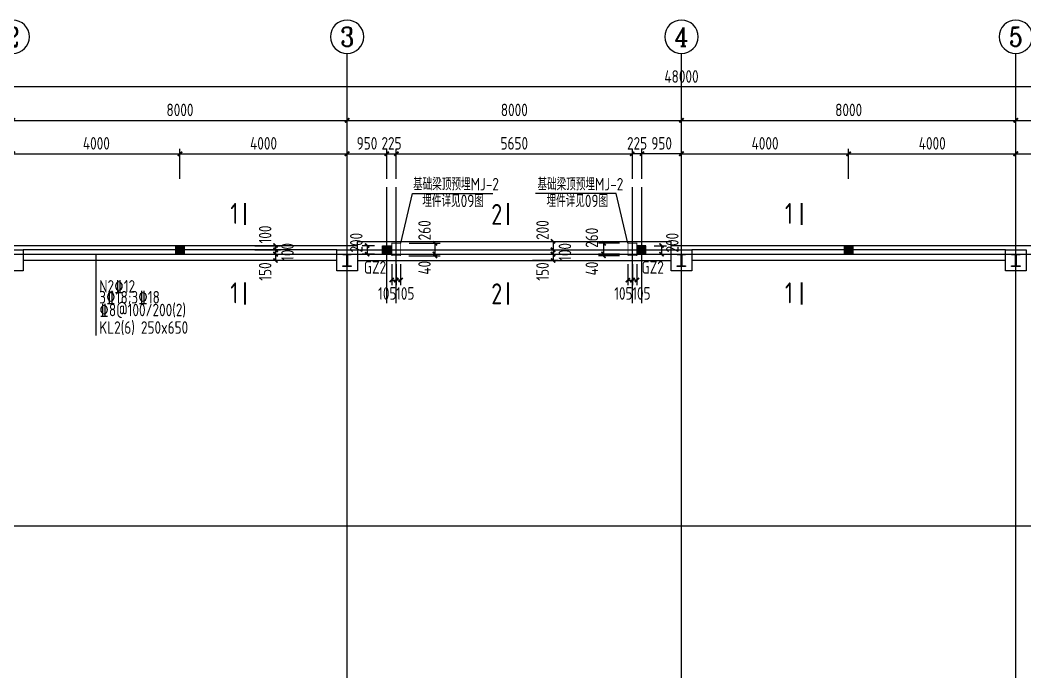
# Model space of a CAD drawing. Header units: millimetres. Extents: x 866561 to 876967, y 40200 to 44891.
# Drawn here: x 869642 to 869882.5, y 40562.6 to 40718.6 of the extents above; entities that cross this region are included whole.
import ezdxf
from ezdxf.enums import TextEntityAlignment as Align

# ---------------------------------------------------------------- set-up
doc = ezdxf.new("R2010")
doc.units = ezdxf.units.MM
doc.header["$LTSCALE"] = 1000
doc.header["$MEASUREMENT"] = 0
doc.linetypes.add('DOTE', pattern=[2.42, 2, -0.2, 0.02, -0.2])
doc.layers.add('1', color=4, linetype='Continuous', lineweight=70)
for name, color, linetype in [('AXIS', 3, 'Continuous'), ('AXIS_TEXT', 7, 'Continuous'), ('DIM', 7, 'Continuous'), ('DOTE', 1, 'DOTE'), ('M_Prof', 2, 'Continuous'), ('PUB_DIM', 3, 'Continuous'), ('WINDOW', 4, 'Continuous'), ('尺寸标注', 7, 'Continuous'), ('层14', 2, 'Continuous'), ('标注', 7, 'Continuous'), ('梁', 4, 'Continuous'), ('梁集中标注', 2, 'Continuous')]:
    doc.layers.add(name, color=color, linetype=linetype)
doc.styles.add('_TCH_AXIS', font='COMPLEX', dxfattribs={"bigfont": 'GBCBIG'})
doc.styles.add('COMPLEX', font='COMPLEX')
doc.styles.add('GBHZ', font='gbenor.shx', dxfattribs={"width": 0.9, "bigfont": 'gbcbig.shx'})
doc.dimstyles.new('Y100', dxfattribs={"dimscale": 0, "dimtxt": 3, "dimasz": 0.01, "dimexe": 1.2, "dimexo": 2, "dimgap": 1, "dimtad": 1, "dimdec": 0, "dimlfac": 100, "dimzin": 0, "dimdsep": 46, "dimtxsty": 'GBHZ', "dimblk": 'DX', "dimcen": 0.09, "dimdle": 1, "dimclrd": 7, "dimclre": 7, "dimclrt": 7, "dimadec": 0, "dimazin": 0, "dimtfac": 1, "dimtdec": 0, "dimtix": 1, "dimtmove": 2, "dimatfit": 3, "dimldrblk": 'DX', "dimfxl": 0, "dimtolj": 1, "dimtzin": 0, "dimarcsym": 0})

# ---------------------------------------------------------------- blocks, each defined once
blk = doc.blocks.new('_AXISO')
blk.add_circle((0, 0), 0.5)
at = {"layer": 'AXIS_TEXT', "style": 'COMPLEX', "width": 1.041667}
blk.add_attdef('A', text='', height=0.56, dxfattribs=at).set_placement((-0.25, -0.28), (0.25, -0.28), align=Align.FIT)
blk = doc.blocks.new('DX')
at = {"color": 0, "linetype": 'ByBlock', "const_width": 40}
blk.add_lwpolyline([(-54, -51), (46, 49)], dxfattribs=at)
blk = doc.blocks.new('*D220')
at = {"layer": 'Defpoints', "color": 0, "transparency": 16777216}
for p in [(869720.29, 40694.64), (869640.29, 40678.64), (869720.29, 40678.64)]:
    blk.add_point(p, dxfattribs=at)
at = {"layer": 'dim', "color": 7, "lineweight": -2, "transparency": 16777216}
for p, q in [((869640.29, 40680.64), (869640.29, 40695.84)), ((869640.3, 40694.64), (869720.28, 40694.64)), ((869720.29, 40680.64), (869720.29, 40695.84))]:
    blk.add_line(p, q, dxfattribs=at)
at = {"layer": 'dim', "color": 7, "lineweight": -2, "transparency": 16777216, "xscale": 0.01, "yscale": 0.01, "zscale": 0.01, "rotation": 180}
blk.add_blockref('DX', (869640.29, 40694.64), dxfattribs=at)
at = {"layer": 'dim', "color": 7, "lineweight": -2, "transparency": 16777216, "xscale": 0.01, "yscale": 0.01, "zscale": 0.01}
blk.add_blockref('DX', (869720.29, 40694.64), dxfattribs=at)
at = {"layer": 'dim', "color": 7, "transparency": 16777216, "insert": (869680.29, 40697.14), "char_height": 3, "attachment_point": 5, "style": 'GBHZ'}
blk.add_mtext('\\A1;8000', dxfattribs=at)
blk = doc.blocks.new('*D221')
at = {"layer": 'Defpoints', "color": 0, "transparency": 16777216}
for p in [(869800.29, 40694.64), (869720.29, 40678.64), (869800.29, 40678.64)]:
    blk.add_point(p, dxfattribs=at)
at = {"layer": 'dim', "color": 7, "lineweight": -2, "transparency": 16777216}
for p, q in [((869720.29, 40680.64), (869720.29, 40695.84)), ((869720.3, 40694.64), (869800.28, 40694.64)), ((869800.29, 40680.64), (869800.29, 40695.84))]:
    blk.add_line(p, q, dxfattribs=at)
at = {"layer": 'dim', "color": 7, "lineweight": -2, "transparency": 16777216, "xscale": 0.01, "yscale": 0.01, "zscale": 0.01, "rotation": 180}
blk.add_blockref('DX', (869720.29, 40694.64), dxfattribs=at)
at = {"layer": 'dim', "color": 7, "lineweight": -2, "transparency": 16777216, "xscale": 0.01, "yscale": 0.01, "zscale": 0.01}
blk.add_blockref('DX', (869800.29, 40694.64), dxfattribs=at)
at = {"layer": 'dim', "color": 7, "transparency": 16777216, "insert": (869760.29, 40697.14), "char_height": 3, "attachment_point": 5, "style": 'GBHZ'}
blk.add_mtext('\\A1;8000', dxfattribs=at)
blk = doc.blocks.new('*D222')
at = {"layer": 'Defpoints', "color": 0, "transparency": 16777216}
for p in [(869880.29, 40694.64), (869800.29, 40678.64), (869880.29, 40678.64)]:
    blk.add_point(p, dxfattribs=at)
at = {"layer": 'dim', "color": 7, "lineweight": -2, "transparency": 16777216}
for p, q in [((869800.29, 40680.64), (869800.29, 40695.84)), ((869800.3, 40694.64), (869880.28, 40694.64)), ((869880.29, 40680.64), (869880.29, 40695.84))]:
    blk.add_line(p, q, dxfattribs=at)
at = {"layer": 'dim', "color": 7, "lineweight": -2, "transparency": 16777216, "xscale": 0.01, "yscale": 0.01, "zscale": 0.01, "rotation": 180}
blk.add_blockref('DX', (869800.29, 40694.64), dxfattribs=at)
at = {"layer": 'dim', "color": 7, "lineweight": -2, "transparency": 16777216, "xscale": 0.01, "yscale": 0.01, "zscale": 0.01}
blk.add_blockref('DX', (869880.29, 40694.64), dxfattribs=at)
at = {"layer": 'dim', "color": 7, "transparency": 16777216, "insert": (869840.29, 40697.14), "char_height": 3, "attachment_point": 5, "style": 'GBHZ'}
blk.add_mtext('\\A1;8000', dxfattribs=at)
blk = doc.blocks.new('*D223')
at = {"layer": 'Defpoints', "color": 0, "transparency": 16777216}
for p in [(869960.29, 40694.64), (869880.29, 40678.64), (869960.29, 40678.64)]:
    blk.add_point(p, dxfattribs=at)
at = {"layer": 'dim', "color": 7, "lineweight": -2, "transparency": 16777216}
for p, q in [((869880.29, 40680.64), (869880.29, 40695.84)), ((869880.3, 40694.64), (869960.28, 40694.64)), ((869960.29, 40680.64), (869960.29, 40695.84))]:
    blk.add_line(p, q, dxfattribs=at)
at = {"layer": 'dim', "color": 7, "lineweight": -2, "transparency": 16777216, "xscale": 0.01, "yscale": 0.01, "zscale": 0.01, "rotation": 180}
blk.add_blockref('DX', (869880.29, 40694.64), dxfattribs=at)
at = {"layer": 'dim', "color": 7, "lineweight": -2, "transparency": 16777216, "xscale": 0.01, "yscale": 0.01, "zscale": 0.01}
blk.add_blockref('DX', (869960.29, 40694.64), dxfattribs=at)
at = {"layer": 'dim', "color": 7, "transparency": 16777216, "insert": (869920.29, 40697.14), "char_height": 3, "attachment_point": 5, "style": 'GBHZ'}
blk.add_mtext('\\A1;8000', dxfattribs=at)
blk = doc.blocks.new('*D225')
at = {"layer": 'Defpoints', "color": 0, "transparency": 16777216}
for p in [(869560.29, 40702.64), (869560.29, 40678.64), (870040.29, 40678.64)]:
    blk.add_point(p, dxfattribs=at)
at = {"layer": 'dim', "color": 7, "lineweight": -2, "transparency": 16777216}
for p, q in [((869560.29, 40680.64), (869560.29, 40703.84)), ((870040.29, 40680.64), (870040.29, 40703.84)), ((870040.28, 40702.64), (869560.3, 40702.64))]:
    blk.add_line(p, q, dxfattribs=at)
at = {"layer": 'dim', "color": 7, "lineweight": -2, "transparency": 16777216, "xscale": 0.01, "yscale": 0.01, "zscale": 0.01, "rotation": 180}
blk.add_blockref('DX', (869560.29, 40702.64), dxfattribs=at)
at = {"layer": 'dim', "color": 7, "lineweight": -2, "transparency": 16777216, "xscale": 0.01, "yscale": 0.01, "zscale": 0.01}
blk.add_blockref('DX', (870040.29, 40702.64), dxfattribs=at)
at = {"layer": 'dim', "color": 7, "transparency": 16777216, "insert": (869800.29, 40705.14), "char_height": 3, "attachment_point": 5, "style": 'GBHZ'}
blk.add_mtext('\\A1;48000', dxfattribs=at)
blk = doc.blocks.new('*D1101')
at = {"layer": 'Defpoints', "color": 0}
for p in [(869680.29, 40686.64), (869640.29, 40678.64), (869680.29, 40678.64)]:
    blk.add_point(p, dxfattribs=at)
at = {"layer": 'dim', "color": 7, "lineweight": -2}
for p, q in [((869640.29, 40680.64), (869640.29, 40687.84)), ((869680.29, 40680.64), (869680.29, 40687.84)), ((869640.3, 40686.64), (869680.28, 40686.64))]:
    blk.add_line(p, q, dxfattribs=at)
at = {"layer": 'dim', "color": 7, "lineweight": -2, "xscale": 0.01, "yscale": 0.01, "zscale": 0.01, "rotation": 180}
blk.add_blockref('DX', (869640.29, 40686.64), dxfattribs=at)
at = {"layer": 'dim', "color": 7, "lineweight": -2, "xscale": 0.01, "yscale": 0.01, "zscale": 0.01}
blk.add_blockref('DX', (869680.29, 40686.64), dxfattribs=at)
at = {"layer": 'dim', "color": 7, "insert": (869660.29, 40689.14), "char_height": 3, "attachment_point": 5, "style": 'GBHZ'}
blk.add_mtext('\\A1;4000', dxfattribs=at)
blk = doc.blocks.new('*D1102')
at = {"layer": 'Defpoints', "color": 0}
for p in [(869720.29, 40686.64), (869680.29, 40678.64), (869720.29, 40678.64)]:
    blk.add_point(p, dxfattribs=at)
at = {"layer": 'dim', "color": 7, "lineweight": -2}
for p, q in [((869680.29, 40680.64), (869680.29, 40687.84)), ((869720.29, 40680.64), (869720.29, 40687.84)), ((869680.3, 40686.64), (869720.28, 40686.64))]:
    blk.add_line(p, q, dxfattribs=at)
at = {"layer": 'dim', "color": 7, "lineweight": -2, "xscale": 0.01, "yscale": 0.01, "zscale": 0.01, "rotation": 180}
blk.add_blockref('DX', (869680.29, 40686.64), dxfattribs=at)
at = {"layer": 'dim', "color": 7, "lineweight": -2, "xscale": 0.01, "yscale": 0.01, "zscale": 0.01}
blk.add_blockref('DX', (869720.29, 40686.64), dxfattribs=at)
at = {"layer": 'dim', "color": 7, "insert": (869700.29, 40689.14), "char_height": 3, "attachment_point": 5, "style": 'GBHZ'}
blk.add_mtext('\\A1;4000', dxfattribs=at)
blk = doc.blocks.new('*D1103')
at = {"layer": 'Defpoints', "color": 0}
for p in [(869840.29, 40686.64), (869800.29, 40678.64), (869840.29, 40678.64)]:
    blk.add_point(p, dxfattribs=at)
at = {"layer": 'dim', "color": 7, "lineweight": -2}
for p, q in [((869800.29, 40680.64), (869800.29, 40687.84)), ((869840.29, 40680.64), (869840.29, 40687.84)), ((869800.3, 40686.64), (869840.28, 40686.64))]:
    blk.add_line(p, q, dxfattribs=at)
at = {"layer": 'dim', "color": 7, "lineweight": -2, "xscale": 0.01, "yscale": 0.01, "zscale": 0.01, "rotation": 180}
blk.add_blockref('DX', (869800.29, 40686.64), dxfattribs=at)
at = {"layer": 'dim', "color": 7, "lineweight": -2, "xscale": 0.01, "yscale": 0.01, "zscale": 0.01}
blk.add_blockref('DX', (869840.29, 40686.64), dxfattribs=at)
at = {"layer": 'dim', "color": 7, "insert": (869820.29, 40689.14), "char_height": 3, "attachment_point": 5, "style": 'GBHZ'}
blk.add_mtext('\\A1;4000', dxfattribs=at)
blk = doc.blocks.new('*D1104')
at = {"layer": 'Defpoints', "color": 0}
for p in [(869880.29, 40686.64), (869840.29, 40678.64), (869880.29, 40678.64)]:
    blk.add_point(p, dxfattribs=at)
at = {"layer": 'dim', "color": 7, "lineweight": -2}
for p, q in [((869840.29, 40680.64), (869840.29, 40687.84)), ((869880.29, 40680.64), (869880.29, 40687.84)), ((869840.3, 40686.64), (869880.28, 40686.64))]:
    blk.add_line(p, q, dxfattribs=at)
at = {"layer": 'dim', "color": 7, "lineweight": -2, "xscale": 0.01, "yscale": 0.01, "zscale": 0.01, "rotation": 180}
blk.add_blockref('DX', (869840.29, 40686.64), dxfattribs=at)
at = {"layer": 'dim', "color": 7, "lineweight": -2, "xscale": 0.01, "yscale": 0.01, "zscale": 0.01}
blk.add_blockref('DX', (869880.29, 40686.64), dxfattribs=at)
at = {"layer": 'dim', "color": 7, "insert": (869860.29, 40689.14), "char_height": 3, "attachment_point": 5, "style": 'GBHZ'}
blk.add_mtext('\\A1;4000', dxfattribs=at)
blk = doc.blocks.new('*D1105')
at = {"layer": 'Defpoints', "color": 0}
for p in [(869920.29, 40686.64), (869880.29, 40678.64), (869920.29, 40678.64)]:
    blk.add_point(p, dxfattribs=at)
at = {"layer": 'dim', "color": 7, "lineweight": -2}
for p, q in [((869880.29, 40680.64), (869880.29, 40687.84)), ((869920.29, 40680.64), (869920.29, 40687.84)), ((869880.3, 40686.64), (869920.28, 40686.64))]:
    blk.add_line(p, q, dxfattribs=at)
at = {"layer": 'dim', "color": 7, "lineweight": -2, "xscale": 0.01, "yscale": 0.01, "zscale": 0.01, "rotation": 180}
blk.add_blockref('DX', (869880.29, 40686.64), dxfattribs=at)
at = {"layer": 'dim', "color": 7, "lineweight": -2, "xscale": 0.01, "yscale": 0.01, "zscale": 0.01}
blk.add_blockref('DX', (869920.29, 40686.64), dxfattribs=at)
at = {"layer": 'dim', "color": 7, "insert": (869900.29, 40689.14), "char_height": 3, "attachment_point": 5, "style": 'GBHZ'}
blk.add_mtext('\\A1;4000', dxfattribs=at)
blk = doc.blocks.new('*D1149')
at = {"layer": 'Defpoints', "color": 0}
for p in [(869730.99, 40662.24), (869732.04, 40662.24), (869732.04, 40656.42)]:
    blk.add_point(p, dxfattribs=at)
at = {"layer": '标注', "color": 7, "lineweight": -2}
for p, q in [((869730.99, 40660.24), (869730.99, 40655.22)), ((869732.04, 40660.24), (869732.04, 40655.22)), ((869730.98, 40656.42), (869730.97, 40656.42)), ((869730.99, 40656.42), (869732.04, 40656.42)), ((869732.05, 40656.42), (869732.06, 40656.42))]:
    blk.add_line(p, q, dxfattribs=at)
at = {"layer": '标注', "color": 7, "lineweight": -2, "xscale": 0.01, "yscale": 0.01, "zscale": 0.01}
blk.add_blockref('DX', (869730.99, 40656.42), dxfattribs=at)
at = {"layer": '标注', "color": 7, "lineweight": -2, "xscale": 0.01, "yscale": 0.01, "zscale": 0.01, "rotation": 180}
blk.add_blockref('DX', (869732.04, 40656.42), dxfattribs=at)
at = {"layer": '标注', "color": 7, "insert": (869729.89, 40653.22), "char_height": 3, "attachment_point": 5, "style": 'GBHZ'}
blk.add_mtext('\\A1;105', dxfattribs=at)
blk = doc.blocks.new('*D1150')
at = {"layer": 'Defpoints', "color": 0}
for p in [(869732.04, 40662.24), (869733.09, 40662.24), (869732.04, 40656.42)]:
    blk.add_point(p, dxfattribs=at)
at = {"layer": '标注', "color": 7, "lineweight": -2}
for p, q in [((869732.04, 40660.24), (869732.04, 40655.22)), ((869733.09, 40660.24), (869733.09, 40655.22)), ((869732.03, 40656.42), (869732.02, 40656.42)), ((869733.09, 40656.42), (869732.04, 40656.42)), ((869733.1, 40656.42), (869733.11, 40656.42))]:
    blk.add_line(p, q, dxfattribs=at)
at = {"layer": '标注', "color": 7, "lineweight": -2, "xscale": 0.01, "yscale": 0.01, "zscale": 0.01}
blk.add_blockref('DX', (869732.04, 40656.42), dxfattribs=at)
at = {"layer": '标注', "color": 7, "lineweight": -2, "xscale": 0.01, "yscale": 0.01, "zscale": 0.01, "rotation": 180}
blk.add_blockref('DX', (869733.09, 40656.42), dxfattribs=at)
at = {"layer": '标注', "color": 7, "insert": (869734.19, 40653.22), "char_height": 3, "attachment_point": 5, "style": 'GBHZ'}
blk.add_mtext('\\A1;105', dxfattribs=at)
blk = doc.blocks.new('*D1151')
at = {"layer": 'Defpoints', "color": 0}
for p in [(869733.13, 40665.24), (869733.13, 40662.64), (869741.31, 40662.64)]:
    blk.add_point(p, dxfattribs=at)
at = {"layer": '标注', "color": 7, "lineweight": -2}
for p, q in [((869735.13, 40665.24), (869742.51, 40665.24)), ((869741.31, 40665.23), (869741.31, 40662.65)), ((869735.13, 40662.64), (869742.51, 40662.64))]:
    blk.add_line(p, q, dxfattribs=at)
at = {"layer": '标注', "color": 7, "lineweight": -2, "xscale": 0.01, "yscale": 0.01, "zscale": 0.01}
for p, rotation in [((869741.31, 40665.24), 90), ((869741.31, 40662.64), 270)]:
    blk.add_blockref('DX', p, dxfattribs=dict(at, rotation=rotation))
at = {"layer": '标注', "color": 7, "insert": (869738.81, 40668.33), "char_height": 3, "attachment_point": 5, "rotation": 90, "style": 'GBHZ'}
blk.add_mtext('\\A1;260', dxfattribs=at)
blk = doc.blocks.new('*D1152')
at = {"layer": 'Defpoints', "color": 0}
for p in [(869733.09, 40662.24), (869733.13, 40662.64), (869741.31, 40662.24)]:
    blk.add_point(p, dxfattribs=at)
at = {"layer": '标注', "color": 7, "lineweight": -2}
for p, q in [((869735.09, 40662.24), (869742.51, 40662.24)), ((869735.13, 40662.64), (869742.51, 40662.64)), ((869741.31, 40662.65), (869741.31, 40662.66)), ((869741.31, 40662.64), (869741.31, 40662.24)), ((869741.31, 40662.23), (869741.31, 40662.22))]:
    blk.add_line(p, q, dxfattribs=at)
at = {"layer": '标注', "color": 7, "lineweight": -2, "xscale": 0.01, "yscale": 0.01, "zscale": 0.01}
for p, rotation in [((869741.31, 40662.64), 270), ((869741.31, 40662.24), 90)]:
    blk.add_blockref('DX', p, dxfattribs=dict(at, rotation=rotation))
at = {"layer": '标注', "color": 7, "insert": (869738.81, 40659.37), "char_height": 3, "attachment_point": 5, "rotation": 90, "style": 'GBHZ'}
blk.add_mtext('\\A1;40', dxfattribs=at)
blk = doc.blocks.new('*D1153')
at = {"layer": 'Defpoints', "color": 0}
for p in [(869728.81, 40664.64), (869725.06, 40662.64), (869728.81, 40662.64)]:
    blk.add_point(p, dxfattribs=at)
at = {"layer": '标注', "color": 7, "lineweight": -2}
for p, q in [((869726.81, 40664.64), (869723.86, 40664.64)), ((869725.06, 40664.65), (869725.06, 40664.66)), ((869725.06, 40664.64), (869725.06, 40662.64)), ((869726.81, 40662.64), (869723.86, 40662.64)), ((869725.06, 40662.63), (869725.06, 40662.62))]:
    blk.add_line(p, q, dxfattribs=at)
at = {"layer": '标注', "color": 7, "lineweight": -2, "xscale": 0.01, "yscale": 0.01, "zscale": 0.01}
for p, rotation in [((869725.06, 40664.64), 270), ((869725.06, 40662.64), 90)]:
    blk.add_blockref('DX', p, dxfattribs=dict(at, rotation=rotation))
at = {"layer": '标注', "color": 7, "insert": (869722.48, 40665.36), "char_height": 3, "attachment_point": 5, "rotation": 90, "style": 'GBHZ'}
blk.add_mtext('\\A1;200', dxfattribs=at)
blk = doc.blocks.new('*D1133')
at = {"layer": 'Defpoints', "color": 0}
for p in [(869729.79, 40686.64), (869720.29, 40678.64), (869729.79, 40678.64)]:
    blk.add_point(p, dxfattribs=at)
at = {"layer": 'dim', "color": 7, "lineweight": -2}
for p, q in [((869720.29, 40680.64), (869720.29, 40687.84)), ((869729.79, 40680.64), (869729.79, 40687.84)), ((869720.3, 40686.64), (869729.78, 40686.64))]:
    blk.add_line(p, q, dxfattribs=at)
at = {"layer": 'dim', "color": 7, "lineweight": -2, "xscale": 0.01, "yscale": 0.01, "zscale": 0.01, "rotation": 180}
blk.add_blockref('DX', (869720.29, 40686.64), dxfattribs=at)
at = {"layer": 'dim', "color": 7, "lineweight": -2, "xscale": 0.01, "yscale": 0.01, "zscale": 0.01}
blk.add_blockref('DX', (869729.79, 40686.64), dxfattribs=at)
at = {"layer": 'dim', "color": 7, "insert": (869725.04, 40689.14), "char_height": 3, "attachment_point": 5, "style": 'GBHZ'}
blk.add_mtext('\\A1;950', dxfattribs=at)
blk = doc.blocks.new('*D1134')
at = {"layer": 'Defpoints', "color": 0}
for p in [(869732.04, 40686.64), (869729.79, 40678.64), (869732.04, 40678.64)]:
    blk.add_point(p, dxfattribs=at)
at = {"layer": 'dim', "color": 7, "lineweight": -2}
for p, q in [((869729.79, 40680.64), (869729.79, 40687.84)), ((869732.04, 40680.64), (869732.04, 40687.84)), ((869729.78, 40686.64), (869729.77, 40686.64)), ((869729.79, 40686.64), (869732.04, 40686.64)), ((869732.05, 40686.64), (869732.06, 40686.64))]:
    blk.add_line(p, q, dxfattribs=at)
at = {"layer": 'dim', "color": 7, "lineweight": -2, "xscale": 0.01, "yscale": 0.01, "zscale": 0.01}
blk.add_blockref('DX', (869729.79, 40686.64), dxfattribs=at)
at = {"layer": 'dim', "color": 7, "lineweight": -2, "xscale": 0.01, "yscale": 0.01, "zscale": 0.01, "rotation": 180}
blk.add_blockref('DX', (869732.04, 40686.64), dxfattribs=at)
at = {"layer": 'dim', "color": 7, "insert": (869730.91, 40689.14), "char_height": 3, "attachment_point": 5, "style": 'GBHZ'}
blk.add_mtext('\\A1;225', dxfattribs=at)
blk = doc.blocks.new('*D1135')
at = {"layer": 'Defpoints', "color": 0}
for p in [(869788.54, 40662.24), (869789.59, 40662.24), (869788.54, 40656.42)]:
    blk.add_point(p, dxfattribs=at)
at = {"layer": '标注', "color": 7, "lineweight": -2}
for p, q in [((869788.54, 40660.24), (869788.54, 40655.22)), ((869789.59, 40660.24), (869789.59, 40655.22)), ((869788.53, 40656.42), (869788.52, 40656.42)), ((869789.59, 40656.42), (869788.54, 40656.42)), ((869789.6, 40656.42), (869789.61, 40656.42))]:
    blk.add_line(p, q, dxfattribs=at)
at = {"layer": '标注', "color": 7, "lineweight": -2, "xscale": 0.01, "yscale": 0.01, "zscale": 0.01}
blk.add_blockref('DX', (869788.54, 40656.42), dxfattribs=at)
at = {"layer": '标注', "color": 7, "lineweight": -2, "xscale": 0.01, "yscale": 0.01, "zscale": 0.01, "rotation": 180}
blk.add_blockref('DX', (869789.59, 40656.42), dxfattribs=at)
at = {"layer": '标注', "color": 7, "insert": (869790.69, 40653.22), "char_height": 3, "attachment_point": 5, "style": 'GBHZ'}
blk.add_mtext('\\A1;105', dxfattribs=at)
blk = doc.blocks.new('*D1136')
at = {"layer": 'Defpoints', "color": 0}
for p in [(869787.49, 40662.24), (869788.54, 40662.24), (869788.54, 40656.42)]:
    blk.add_point(p, dxfattribs=at)
at = {"layer": '标注', "color": 7, "lineweight": -2}
for p, q in [((869787.49, 40660.24), (869787.49, 40655.22)), ((869788.54, 40660.24), (869788.54, 40655.22)), ((869787.48, 40656.42), (869787.47, 40656.42)), ((869787.49, 40656.42), (869788.54, 40656.42)), ((869788.55, 40656.42), (869788.56, 40656.42))]:
    blk.add_line(p, q, dxfattribs=at)
at = {"layer": '标注', "color": 7, "lineweight": -2, "xscale": 0.01, "yscale": 0.01, "zscale": 0.01}
blk.add_blockref('DX', (869787.49, 40656.42), dxfattribs=at)
at = {"layer": '标注', "color": 7, "lineweight": -2, "xscale": 0.01, "yscale": 0.01, "zscale": 0.01, "rotation": 180}
blk.add_blockref('DX', (869788.54, 40656.42), dxfattribs=at)
at = {"layer": '标注', "color": 7, "insert": (869786.38, 40653.22), "char_height": 3, "attachment_point": 5, "style": 'GBHZ'}
blk.add_mtext('\\A1;105', dxfattribs=at)
blk = doc.blocks.new('*D1137')
at = {"layer": 'Defpoints', "color": 0}
for p in [(869791.77, 40664.64), (869791.77, 40662.64), (869795.52, 40662.64)]:
    blk.add_point(p, dxfattribs=at)
at = {"layer": '标注', "color": 7, "lineweight": -2}
for p, q in [((869793.77, 40664.64), (869796.72, 40664.64)), ((869795.52, 40664.65), (869795.52, 40664.66)), ((869795.52, 40664.64), (869795.52, 40662.64)), ((869793.77, 40662.64), (869796.72, 40662.64)), ((869795.52, 40662.63), (869795.52, 40662.62))]:
    blk.add_line(p, q, dxfattribs=at)
at = {"layer": '标注', "color": 7, "lineweight": -2, "xscale": 0.01, "yscale": 0.01, "zscale": 0.01}
for p, rotation in [((869795.52, 40664.64), 270), ((869795.52, 40662.64), 90)]:
    blk.add_blockref('DX', p, dxfattribs=dict(at, rotation=rotation))
at = {"layer": '标注', "color": 7, "insert": (869798.09, 40665.36), "char_height": 3, "attachment_point": 5, "rotation": 90, "style": 'GBHZ'}
blk.add_mtext('\\A1;200', dxfattribs=at)
blk = doc.blocks.new('*D1138')
at = {"layer": 'Defpoints', "color": 0}
for p in [(869790.79, 40686.64), (869790.79, 40678.64), (869800.29, 40678.64)]:
    blk.add_point(p, dxfattribs=at)
at = {"layer": 'dim', "color": 7, "lineweight": -2}
for p, q in [((869790.79, 40680.64), (869790.79, 40687.84)), ((869800.29, 40680.64), (869800.29, 40687.84)), ((869800.28, 40686.64), (869790.8, 40686.64))]:
    blk.add_line(p, q, dxfattribs=at)
at = {"layer": 'dim', "color": 7, "lineweight": -2, "xscale": 0.01, "yscale": 0.01, "zscale": 0.01, "rotation": 180}
blk.add_blockref('DX', (869790.79, 40686.64), dxfattribs=at)
at = {"layer": 'dim', "color": 7, "lineweight": -2, "xscale": 0.01, "yscale": 0.01, "zscale": 0.01}
blk.add_blockref('DX', (869800.29, 40686.64), dxfattribs=at)
at = {"layer": 'dim', "color": 7, "insert": (869795.54, 40689.14), "char_height": 3, "attachment_point": 5, "style": 'GBHZ'}
blk.add_mtext('\\A1;950', dxfattribs=at)
blk = doc.blocks.new('*D1139')
at = {"layer": 'Defpoints', "color": 0}
for p in [(869788.54, 40686.64), (869788.54, 40678.64), (869790.79, 40678.64)]:
    blk.add_point(p, dxfattribs=at)
at = {"layer": 'dim', "color": 7, "lineweight": -2}
for p, q in [((869788.54, 40680.64), (869788.54, 40687.84)), ((869790.79, 40680.64), (869790.79, 40687.84)), ((869788.53, 40686.64), (869788.52, 40686.64)), ((869790.79, 40686.64), (869788.54, 40686.64)), ((869790.8, 40686.64), (869790.81, 40686.64))]:
    blk.add_line(p, q, dxfattribs=at)
at = {"layer": 'dim', "color": 7, "lineweight": -2, "xscale": 0.01, "yscale": 0.01, "zscale": 0.01}
blk.add_blockref('DX', (869788.54, 40686.64), dxfattribs=at)
at = {"layer": 'dim', "color": 7, "lineweight": -2, "xscale": 0.01, "yscale": 0.01, "zscale": 0.01, "rotation": 180}
blk.add_blockref('DX', (869790.79, 40686.64), dxfattribs=at)
at = {"layer": 'dim', "color": 7, "insert": (869789.66, 40689.14), "char_height": 3, "attachment_point": 5, "style": 'GBHZ'}
blk.add_mtext('\\A1;225', dxfattribs=at)
blk = doc.blocks.new('*D1140')
at = {"layer": 'Defpoints', "color": 0}
for p in [(869787.47, 40665.24), (869781.64, 40662.64), (869787.49, 40662.64)]:
    blk.add_point(p, dxfattribs=at)
at = {"layer": 'dim', "color": 7, "lineweight": -2}
for p, q in [((869785.47, 40665.24), (869780.44, 40665.24)), ((869781.64, 40665.23), (869781.64, 40662.65)), ((869785.49, 40662.64), (869780.44, 40662.64))]:
    blk.add_line(p, q, dxfattribs=at)
at = {"layer": 'dim', "color": 7, "lineweight": -2, "xscale": 0.01, "yscale": 0.01, "zscale": 0.01}
for p, rotation in [((869781.64, 40665.24), 90), ((869781.64, 40662.64), 270)]:
    blk.add_blockref('DX', p, dxfattribs=dict(at, rotation=rotation))
at = {"layer": 'dim', "color": 7, "insert": (869778.84, 40666.54), "char_height": 3, "attachment_point": 5, "rotation": 90, "style": 'GBHZ'}
blk.add_mtext('\\A1;260', dxfattribs=at)
blk = doc.blocks.new('*D1141')
at = {"layer": 'Defpoints', "color": 0}
for p in [(869781.64, 40662.24), (869787.49, 40662.64), (869787.49, 40662.24)]:
    blk.add_point(p, dxfattribs=at)
at = {"layer": 'dim', "color": 7, "lineweight": -2}
for p, q in [((869785.49, 40662.64), (869780.44, 40662.64)), ((869785.49, 40662.24), (869780.44, 40662.24)), ((869781.64, 40662.65), (869781.64, 40662.66)), ((869781.64, 40662.64), (869781.64, 40662.24)), ((869781.64, 40662.23), (869781.64, 40662.22))]:
    blk.add_line(p, q, dxfattribs=at)
at = {"layer": 'dim', "color": 7, "lineweight": -2, "xscale": 0.01, "yscale": 0.01, "zscale": 0.01}
for p, rotation in [((869781.64, 40662.64), 270), ((869781.64, 40662.24), 90)]:
    blk.add_blockref('DX', p, dxfattribs=dict(at, rotation=rotation))
at = {"layer": 'dim', "color": 7, "insert": (869778.84, 40659.18), "char_height": 3, "attachment_point": 5, "rotation": 90, "style": 'GBHZ'}
blk.add_mtext('\\A1;40', dxfattribs=at)
blk = doc.blocks.new('*D1142')
at = {"layer": 'Defpoints', "color": 0}
for p in [(869788.54, 40686.64), (869732.04, 40678.64), (869788.54, 40678.64)]:
    blk.add_point(p, dxfattribs=at)
at = {"layer": 'dim', "color": 7, "lineweight": -2}
for p, q in [((869732.04, 40680.64), (869732.04, 40687.84)), ((869788.54, 40680.64), (869788.54, 40687.84)), ((869732.05, 40686.64), (869788.53, 40686.64))]:
    blk.add_line(p, q, dxfattribs=at)
at = {"layer": 'dim', "color": 7, "lineweight": -2, "xscale": 0.01, "yscale": 0.01, "zscale": 0.01, "rotation": 180}
blk.add_blockref('DX', (869732.04, 40686.64), dxfattribs=at)
at = {"layer": 'dim', "color": 7, "lineweight": -2, "xscale": 0.01, "yscale": 0.01, "zscale": 0.01}
blk.add_blockref('DX', (869788.54, 40686.64), dxfattribs=at)
at = {"layer": 'dim', "color": 7, "insert": (869760.29, 40689.14), "char_height": 3, "attachment_point": 5, "style": 'GBHZ'}
blk.add_mtext('\\A1;5650', dxfattribs=at)
blk = doc.blocks.new('*D1143')
at = {"layer": 'Defpoints', "color": 0}
for p in [(869762.61, 40665.64), (869762.61, 40663.64), (869769.55, 40663.64)]:
    blk.add_point(p, dxfattribs=at)
at = {"layer": 'dim', "color": 7, "lineweight": -2}
for p, q in [((869764.61, 40665.64), (869770.75, 40665.64)), ((869769.55, 40665.65), (869769.55, 40665.66)), ((869769.55, 40665.64), (869769.55, 40663.64)), ((869764.61, 40663.64), (869770.75, 40663.64)), ((869769.55, 40663.63), (869769.55, 40663.62))]:
    blk.add_line(p, q, dxfattribs=at)
at = {"layer": 'dim', "color": 7, "lineweight": -2, "xscale": 0.01, "yscale": 0.01, "zscale": 0.01}
for p, rotation in [((869769.55, 40665.64), 270), ((869769.55, 40663.64), 90)]:
    blk.add_blockref('DX', p, dxfattribs=dict(at, rotation=rotation))
at = {"layer": 'dim', "color": 7, "insert": (869767.05, 40668.39), "char_height": 3, "attachment_point": 5, "rotation": 90, "style": 'GBHZ'}
blk.add_mtext('\\A1;200', dxfattribs=at)
blk = doc.blocks.new('*D1144')
at = {"layer": 'Defpoints', "color": 0}
for p in [(869762.61, 40663.64), (869762.61, 40662.64), (869769.55, 40662.64)]:
    blk.add_point(p, dxfattribs=at)
at = {"layer": 'dim', "color": 7, "lineweight": -2}
for p, q in [((869764.61, 40663.64), (869770.75, 40663.64)), ((869769.55, 40663.65), (869769.55, 40663.66)), ((869769.55, 40663.64), (869769.55, 40662.64)), ((869764.61, 40662.64), (869770.75, 40662.64)), ((869769.55, 40662.63), (869769.55, 40662.62))]:
    blk.add_line(p, q, dxfattribs=at)
at = {"layer": 'dim', "color": 7, "lineweight": -2, "xscale": 0.01, "yscale": 0.01, "zscale": 0.01}
for p, rotation in [((869769.55, 40663.64), 270), ((869769.55, 40662.64), 90)]:
    blk.add_blockref('DX', p, dxfattribs=dict(at, rotation=rotation))
at = {"layer": 'dim', "color": 7, "insert": (869772.4, 40663.14), "char_height": 3, "attachment_point": 5, "rotation": 90, "style": 'GBHZ'}
blk.add_mtext('\\A1;100', dxfattribs=at)
blk = doc.blocks.new('*D1145')
at = {"layer": 'Defpoints', "color": 0}
for p in [(869762.61, 40662.64), (869762.61, 40661.14), (869769.55, 40661.14)]:
    blk.add_point(p, dxfattribs=at)
at = {"layer": 'dim', "color": 7, "lineweight": -2}
for p, q in [((869764.61, 40662.64), (869770.75, 40662.64)), ((869764.61, 40661.14), (869770.75, 40661.14)), ((869769.55, 40662.65), (869769.55, 40662.66)), ((869769.55, 40662.64), (869769.55, 40661.14)), ((869769.55, 40661.13), (869769.55, 40661.12))]:
    blk.add_line(p, q, dxfattribs=at)
at = {"layer": 'dim', "color": 7, "lineweight": -2, "xscale": 0.01, "yscale": 0.01, "zscale": 0.01}
for p, rotation in [((869769.55, 40662.64), 270), ((869769.55, 40661.14), 90)]:
    blk.add_blockref('DX', p, dxfattribs=dict(at, rotation=rotation))
at = {"layer": 'dim', "color": 7, "insert": (869767.05, 40658.46), "char_height": 3, "attachment_point": 5, "rotation": 90, "style": 'GBHZ'}
blk.add_mtext('\\A1;150', dxfattribs=at)
blk = doc.blocks.new('*D1146')
at = {"layer": 'Defpoints', "color": 0}
for p in [(869696.22, 40664.64), (869696.22, 40663.64), (869703.17, 40663.64)]:
    blk.add_point(p, dxfattribs=at)
at = {"layer": 'dim', "color": 7, "lineweight": -2}
for p, q in [((869698.22, 40664.64), (869704.37, 40664.64)), ((869698.22, 40663.64), (869704.37, 40663.64)), ((869703.17, 40664.65), (869703.17, 40664.66)), ((869703.17, 40664.64), (869703.17, 40663.64)), ((869703.17, 40663.63), (869703.17, 40663.62))]:
    blk.add_line(p, q, dxfattribs=at)
at = {"layer": 'dim', "color": 7, "lineweight": -2, "xscale": 0.01, "yscale": 0.01, "zscale": 0.01}
for p, rotation in [((869703.17, 40664.64), 270), ((869703.17, 40663.64), 90)]:
    blk.add_blockref('DX', p, dxfattribs=dict(at, rotation=rotation))
at = {"layer": 'dim', "color": 7, "insert": (869700.67, 40667.32), "char_height": 3, "attachment_point": 5, "rotation": 90, "style": 'GBHZ'}
blk.add_mtext('\\A1;100', dxfattribs=at)
blk = doc.blocks.new('*D1147')
at = {"layer": 'Defpoints', "color": 0}
for p in [(869696.22, 40663.64), (869696.22, 40662.64), (869703.17, 40662.64)]:
    blk.add_point(p, dxfattribs=at)
at = {"layer": 'dim', "color": 7, "lineweight": -2}
for p, q in [((869698.22, 40663.64), (869704.37, 40663.64)), ((869703.17, 40663.65), (869703.17, 40663.66)), ((869703.17, 40663.64), (869703.17, 40662.64)), ((869698.22, 40662.64), (869704.37, 40662.64)), ((869703.17, 40662.63), (869703.17, 40662.62))]:
    blk.add_line(p, q, dxfattribs=at)
at = {"layer": 'dim', "color": 7, "lineweight": -2, "xscale": 0.01, "yscale": 0.01, "zscale": 0.01}
for p, rotation in [((869703.17, 40663.64), 270), ((869703.17, 40662.64), 90)]:
    blk.add_blockref('DX', p, dxfattribs=dict(at, rotation=rotation))
at = {"layer": 'dim', "color": 7, "insert": (869706.02, 40663.14), "char_height": 3, "attachment_point": 5, "rotation": 90, "style": 'GBHZ'}
blk.add_mtext('\\A1;100', dxfattribs=at)
blk = doc.blocks.new('*D1148')
at = {"layer": 'Defpoints', "color": 0}
for p in [(869696.22, 40662.64), (869696.22, 40661.14), (869703.17, 40661.14)]:
    blk.add_point(p, dxfattribs=at)
at = {"layer": 'dim', "color": 7, "lineweight": -2}
for p, q in [((869698.22, 40662.64), (869704.37, 40662.64)), ((869698.22, 40661.14), (869704.37, 40661.14)), ((869703.17, 40662.65), (869703.17, 40662.66)), ((869703.17, 40662.64), (869703.17, 40661.14)), ((869703.17, 40661.13), (869703.17, 40661.12))]:
    blk.add_line(p, q, dxfattribs=at)
at = {"layer": 'dim', "color": 7, "lineweight": -2, "xscale": 0.01, "yscale": 0.01, "zscale": 0.01}
for p, rotation in [((869703.17, 40662.64), 270), ((869703.17, 40661.14), 90)]:
    blk.add_blockref('DX', p, dxfattribs=dict(at, rotation=rotation))
at = {"layer": 'dim', "color": 7, "insert": (869700.67, 40658.46), "char_height": 3, "attachment_point": 5, "rotation": 90, "style": 'GBHZ'}
blk.add_mtext('\\A1;150', dxfattribs=at)

msp = doc.modelspace()

# ---------------------------------------------------------------- linework, layer by layer
for points in [[(869642.788, 40663.637), (869642.788, 40658.637), (869637.788, 40658.637), (869637.788, 40663.637)], [(869722.788, 40663.637), (869722.788, 40658.637), (869717.788, 40658.637), (869717.788, 40663.637)], [(869802.788, 40663.637), (869802.788, 40658.637), (869797.788, 40658.637), (869797.788, 40663.637)], [(869882.788, 40663.637), (869882.788, 40658.637), (869877.788, 40658.637), (869877.788, 40663.637)]]:
    msp.add_lwpolyline(points, close=True)
at = {"layer": '1', "color": 2, "const_width": 0.48}
for points in [[(869695.887, 40674.849), (869695.887, 40669.566)], [(869758.785, 40674.849), (869758.785, 40669.566)], [(869829.029, 40674.849), (869829.029, 40669.566)], [(869695.887, 40655.843), (869695.887, 40650.56)], [(869758.785, 40655.843), (869758.785, 40650.56)], [(869829.029, 40655.843), (869829.029, 40650.56)]]:
    msp.add_lwpolyline(points, dxfattribs=at)
at = {"layer": 'AXIS', "color": 0}
for p, q in [((869720.288, 40678.637), (869720.288, 40710.637)), ((869800.288, 40678.637), (869800.288, 40710.637)), ((869880.288, 40678.637), (869880.288, 40710.637))]:
    msp.add_line(p, q, dxfattribs=at)
at = {"layer": 'DOTE', "linetype": 'DOTE'}
for p, q in [((869720.288, 40446.637), (869720.288, 40678.637)), ((869729.789, 40650.871), (869729.789, 40678.637)), ((869732.038, 40650.871), (869732.038, 40678.637)), ((869788.538, 40650.871), (869788.538, 40678.637)), ((869790.788, 40650.871), (869790.788, 40678.637)), ((869800.288, 40446.637), (869800.288, 40678.637)), ((869880.288, 40446.637), (869880.288, 40678.637)), ((869544.288, 40662.637), (870056.288, 40662.637)), ((869544.288, 40597.637), (870056.288, 40597.637))]:
    msp.add_line(p, q, dxfattribs=at)
at = {"layer": 'M_Prof'}
for points in [[(869719.288, 40662.637), (869721.288, 40662.637), (869721.288, 40662.437), (869720.378, 40662.437), (869720.378, 40659.837), (869721.288, 40659.837), (869721.288, 40659.637), (869719.288, 40659.637), (869719.288, 40659.837), (869720.198, 40659.837), (869720.198, 40662.437), (869719.288, 40662.437)], [(869799.288, 40662.637), (869801.288, 40662.637), (869801.288, 40662.437), (869800.378, 40662.437), (869800.378, 40659.837), (869801.288, 40659.837), (869801.288, 40659.637), (869799.288, 40659.637), (869799.288, 40659.837), (869800.198, 40659.837), (869800.198, 40662.437), (869799.288, 40662.437)], [(869879.288, 40662.637), (869881.288, 40662.637), (869881.288, 40662.437), (869880.378, 40662.437), (869880.378, 40659.837), (869881.288, 40659.837), (869881.288, 40659.637), (869879.288, 40659.637), (869879.288, 40659.837), (869880.198, 40659.837), (869880.198, 40662.437), (869879.288, 40662.437)]]:
    msp.add_lwpolyline(points, close=True, dxfattribs=at)
at = {"layer": 'WINDOW'}
for p, q in [((869722.788, 40663.637), (869722.788, 40665.637)), ((869732.788, 40665.637), (869787.788, 40665.637)), ((869797.788, 40663.637), (869797.788, 40665.637))]:
    msp.add_line(p, q, dxfattribs=at)
at = {"layer": '尺寸标注', "color": 6, "linetype": 'ByBlock', "const_width": 0.2}
for points in [[(869733.089, 40665.237), (869730.989, 40665.237), (869730.989, 40662.237), (869733.089, 40662.237), (869733.089, 40665.237)], [(869787.488, 40665.237), (869789.588, 40665.237), (869789.588, 40662.237), (869787.488, 40662.237), (869787.488, 40665.237)]]:
    msp.add_lwpolyline(points, dxfattribs=at)
at = {"layer": '层14'}
for points in [[(869679.288, 40664.637), (869681.288, 40664.637), (869681.288, 40662.637), (869679.288, 40662.637)], [(869728.789, 40664.637), (869730.789, 40664.637), (869730.789, 40662.637), (869728.789, 40662.637)], [(869791.788, 40664.637), (869789.788, 40664.637), (869789.788, 40662.637), (869791.788, 40662.637)], [(869839.288, 40664.637), (869841.288, 40664.637), (869841.288, 40662.637), (869839.288, 40662.637)]]:
    msp.add_lwpolyline(points, close=True, dxfattribs=at)
for points in [[(869679.288, 40664.637), (869679.288, 40662.637), (869681.288, 40664.637), (869681.288, 40662.637)], [(869728.789, 40664.637), (869728.789, 40662.637), (869730.789, 40664.637), (869730.789, 40662.637)], [(869791.788, 40664.637), (869791.788, 40662.637), (869789.788, 40664.637), (869789.788, 40662.637)], [(869839.288, 40664.637), (869839.288, 40662.637), (869841.288, 40664.637), (869841.288, 40662.637)]]:
    msp.add_solid(points, dxfattribs=at)
at = {"layer": '标注'}
for p, q in [((869733.109, 40665.237), (869735.898, 40677.109)), ((869735.898, 40677.109), (869755.189, 40677.109)), ((869784.678, 40677.109), (869765.387, 40677.109)), ((869787.468, 40665.237), (869784.678, 40677.109))]:
    msp.add_line(p, q, dxfattribs=at)
at = {"layer": '梁'}
for p, q in [((869722.788, 40665.637), (869797.788, 40665.637)), ((869722.788, 40664.637), (869557.288, 40664.637)), ((869717.788, 40663.637), (869642.788, 40663.637)), ((869722.788, 40663.637), (869797.788, 40663.637)), ((870043.288, 40664.637), (869797.788, 40664.637)), ((869877.788, 40663.637), (869802.788, 40663.637)), ((869717.788, 40661.137), (869642.788, 40661.137)), ((869722.788, 40661.137), (869797.788, 40661.137)), ((869877.788, 40661.137), (869802.788, 40661.137))]:
    msp.add_line(p, q, dxfattribs=at)
at = {"layer": '梁集中标注'}
msp.add_line((869660.152, 40662.637), (869660.152, 40643.126), dxfattribs=at)

# ---------------------------------------------------------------- block references
at = {"layer": 'AXIS', "color": 0}
ref = msp.add_blockref('_AXISO', (869640.288, 40714.637), dxfattribs=dict(at, xscale=-8, yscale=8, zscale=8, rotation=180))
ref.add_attrib('A', '2', dxfattribs={"layer": 'AXIS_TEXT', "color": 0, "height": 4.659, "style": '_TCH_AXIS'}).set_placement((869638.735, 40712.307), (869641.841, 40712.307), align=Align.FIT)
ref = msp.add_blockref('_AXISO', (869720.288, 40714.637), dxfattribs=dict(at, xscale=-8, yscale=8, zscale=8, rotation=180))
ref.add_attrib('A', '3', dxfattribs={"layer": 'AXIS_TEXT', "color": 0, "height": 4.659, "style": '_TCH_AXIS'}).set_placement((869718.735, 40712.307), (869721.841, 40712.307), align=Align.FIT)
ref = msp.add_blockref('_AXISO', (869800.288, 40714.637), dxfattribs=dict(at, xscale=-8, yscale=8, zscale=8, rotation=180))
ref.add_attrib('A', '4', dxfattribs={"layer": 'AXIS_TEXT', "color": 0, "height": 4.454, "style": '_TCH_AXIS'}).set_placement((869798.591, 40712.41), (869801.985, 40712.41), align=Align.FIT)
ref = msp.add_blockref('_AXISO', (869880.288, 40714.637), dxfattribs=dict(at, xscale=-8, yscale=8, zscale=8, rotation=180))
ref.add_attrib('A', '5', dxfattribs={"layer": 'AXIS_TEXT', "color": 0, "height": 4.659, "style": '_TCH_AXIS'}).set_placement((869878.735, 40712.307), (869881.841, 40712.307), align=Align.FIT)

# ---------------------------------------------------------------- texts
at = {"layer": 'PUB_DIM', "style": 'GBHZ', "width": 0.9}
for s, p in [('1', (869692.355, 40669.861)), ('1', (869825.042, 40669.861)), ('2', (869754.777, 40669.638)), ('1', (869692.355, 40650.855)), ('2', (869754.777, 40650.632)), ('1', (869825.042, 40650.855))]:
    msp.add_text(s, height=5, dxfattribs=at).set_placement(p)
at = {"layer": '梁集中标注', "style": 'GBHZ', "width": 0.9}
for s, p in [('基础梁顶预埋MJ-2', (869736.065, 40677.866)), ('基础梁顶预埋MJ-2', (869765.826, 40677.866)), ('埋件详见09图', (869738.275, 40673.868)), ('埋件详见09图', (869767.988, 40673.868)), ('GZ2', (869724.299, 40657.948)), ('GZ2', (869790.738, 40657.948)), ('N2%%13212', (869660.979, 40653.412)), ('%%1328@100/200(2)', (869660.979, 40647.756)), ('KL2(6) 250x650', (869660.979, 40643.553))]:
    msp.add_text(s, height=3, dxfattribs=at).set_placement(p)
at = {"layer": '梁集中标注', "color": 1, "style": 'GBHZ', "width": 0.9}
msp.add_text('3%%13218;3%%13218', height=3, dxfattribs=at).set_placement((869660.979, 40650.812))

# ---------------------------------------------------------------- dimensions: what is measured, and where the dimension line sits
at = {"layer": 'dim'}
for base, p1, p2, override, picture, middle in [((869560.288, 40702.637), (870040.288, 40678.637), (869560.288, 40678.637), {"dimscale": 1, "dimfxl": 2}, '*D225', (869800.288, 40705.137)), ((869720.288, 40694.637), (869640.288, 40678.637), (869720.288, 40678.637), {"dimscale": 1, "dimfxl": 2}, '*D220', (869680.288, 40697.137)), ((869800.288, 40694.637), (869720.288, 40678.637), (869800.288, 40678.637), {"dimscale": 1, "dimfxl": 2}, '*D221', (869760.288, 40697.137)), ((869880.288, 40694.637), (869800.288, 40678.637), (869880.288, 40678.637), {"dimscale": 1, "dimfxl": 2}, '*D222', (869840.288, 40697.137)), ((869960.288, 40694.637), (869880.288, 40678.637), (869960.288, 40678.637), {"dimscale": 1, "dimfxl": 2}, '*D223', (869920.288, 40697.137)), ((869680.288, 40686.637), (869640.288, 40678.637), (869680.288, 40678.637), {"dimscale": 1}, '*D1101', (869660.288, 40689.137)), ((869720.288, 40686.637), (869680.288, 40678.637), (869720.288, 40678.637), {"dimscale": 1}, '*D1102', (869700.288, 40689.137)), ((869729.789, 40686.637), (869720.288, 40678.637), (869729.789, 40678.637), {"dimscale": 1}, '*D1133', (869725.038, 40689.137)), ((869732.038, 40686.637), (869729.789, 40678.637), (869732.038, 40678.637), {"dimscale": 1}, '*D1134', (869730.913, 40689.137)), ((869788.538, 40686.637), (869732.038, 40678.637), (869788.538, 40678.637), {"dimscale": 1}, '*D1142', (869760.288, 40689.137)), ((869840.288, 40686.637), (869800.288, 40678.637), (869840.288, 40678.637), {"dimscale": 1}, '*D1103', (869820.288, 40689.137)), ((869880.288, 40686.637), (869840.288, 40678.637), (869880.288, 40678.637), {"dimscale": 1}, '*D1104', (869860.288, 40689.137)), ((869920.288, 40686.637), (869880.288, 40678.637), (869920.288, 40678.637), {"dimscale": 1}, '*D1105', (869900.288, 40689.137))]:
    dim = msp.add_linear_dim(base=base, p1=p1, p2=p2, dimstyle='Y100', override=override, dxfattribs=at)
    dim.commit()
    dim.dimension.update_dxf_attribs({"geometry": picture, "text_midpoint": middle})
for base, p1, p2, picture, middle in [((869788.538, 40686.637), (869790.788, 40678.637), (869788.538, 40678.637), '*D1139', (869789.663, 40689.137)), ((869790.788, 40686.637), (869800.288, 40678.637), (869790.788, 40678.637), '*D1138', (869795.538, 40689.137))]:
    dim = msp.add_linear_dim(base=base, p1=p1, p2=p2, angle=180, dimstyle='Y100', override={"dimscale": 1}, dxfattribs=at)
    dim.commit()
    dim.dimension.update_dxf_attribs({"geometry": picture, "text_midpoint": middle})
for base, p1, p2, picture, middle in [((869703.169, 40663.637), (869696.225, 40664.637), (869696.225, 40663.637), '*D1146', (869700.669, 40667.319)), ((869769.549, 40663.637), (869762.605, 40665.637), (869762.605, 40663.637), '*D1143', (869767.049, 40668.392)), ((869781.639, 40662.637), (869787.468, 40665.237), (869787.488, 40662.637), '*D1140', (869778.837, 40666.541)), ((869703.169, 40662.637), (869696.225, 40663.637), (869696.225, 40662.637), '*D1147', (869706.019, 40663.137)), ((869769.549, 40662.637), (869762.605, 40663.637), (869762.605, 40662.637), '*D1144', (869772.4, 40663.137)), ((869703.169, 40661.137), (869696.225, 40662.637), (869696.225, 40661.137), '*D1148', (869700.669, 40658.463)), ((869769.549, 40661.137), (869762.605, 40662.637), (869762.605, 40661.137), '*D1145', (869767.049, 40658.463)), ((869781.639, 40662.237), (869787.488, 40662.637), (869787.488, 40662.237), '*D1141', (869778.837, 40659.182))]:
    dim = msp.add_linear_dim(base=base, p1=p1, p2=p2, angle=270, dimstyle='Y100', override={"dimscale": 1}, dxfattribs=at)
    dim.commit()
    dim.dimension.update_dxf_attribs({"geometry": picture, "text_midpoint": middle, "dimtype": 160})
at = {"layer": '标注'}
for base, p1, p2, angle, picture, middle in [((869741.308, 40662.637), (869733.129, 40665.237), (869733.129, 40662.637), 270, '*D1151', (869738.808, 40668.331)), ((869725.057, 40662.637), (869728.809, 40664.637), (869728.809, 40662.637), 270, '*D1153', (869722.483, 40665.359)), ((869795.52, 40662.637), (869791.768, 40664.637), (869791.768, 40662.637), 270, '*D1137', (869798.093, 40665.359)), ((869741.308, 40662.237), (869733.129, 40662.637), (869733.089, 40662.237), 270, '*D1152', (869738.808, 40659.37)), ((869732.039, 40656.422), (869733.089, 40662.237), (869732.039, 40662.237), 180, '*D1150', (869734.192, 40653.215)), ((869788.538, 40656.422), (869789.588, 40662.237), (869788.538, 40662.237), 180, '*D1135', (869790.691, 40653.215))]:
    dim = msp.add_linear_dim(base=base, p1=p1, p2=p2, angle=angle, dimstyle='Y100', override={"dimscale": 1, "dimfxl": 2}, dxfattribs=at)
    dim.commit()
    dim.dimension.update_dxf_attribs({"geometry": picture, "text_midpoint": middle, "dimtype": 160})
for base, p1, p2, picture, middle in [((869732.039, 40656.422), (869730.989, 40662.237), (869732.039, 40662.237), '*D1149', (869729.886, 40653.215)), ((869788.538, 40656.422), (869787.488, 40662.237), (869788.538, 40662.237), '*D1136', (869786.384, 40653.215))]:
    dim = msp.add_linear_dim(base=base, p1=p1, p2=p2, dimstyle='Y100', override={"dimscale": 1, "dimfxl": 2}, dxfattribs=at)
    dim.commit()
    dim.dimension.update_dxf_attribs({"geometry": picture, "text_midpoint": middle, "dimtype": 160})

doc.saveas('drawing.dxf')
